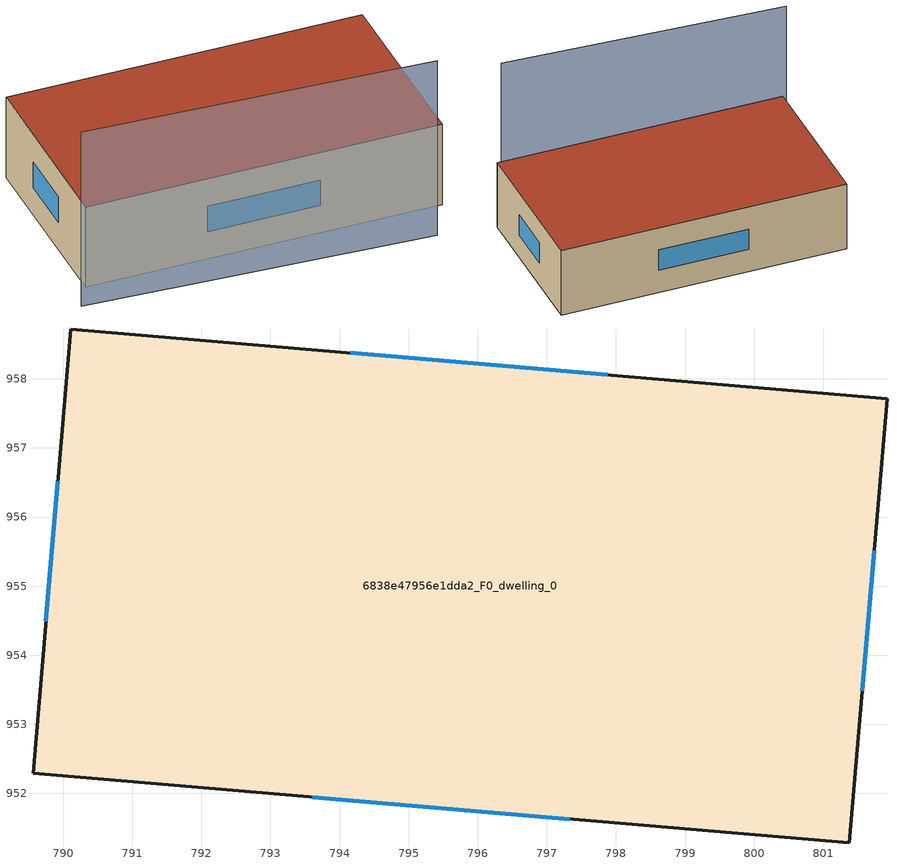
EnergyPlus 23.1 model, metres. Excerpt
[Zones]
6838e47956e1dda2_F0_dwelling_0
 floor ground (EU_floor_Construction): 801.92,957.71 801.38,951.29 789.57,952.29 790.11,958.72 z0
 wall outside (EU_wall_Construction): 801.38,951.29 801.92,957.71 790.11,958.72 789.57,952.29 801.38,951.29 z0:3
 window (EU_Window_Construction): 801.56,953.49 801.73,955.51 / 793.61,951.95 797.33,951.63 / 789.92,956.52 789.75,954.49 / 797.88,958.06 794.15,958.37 z1.03:1.97
 roof outside (EU_roof_Construction): 801.38,951.29 801.92,957.71 790.11,958.72 789.57,952.29 z3
shading: 788.97,951.43 800.49,949.88 z0:6.5
[Building]
EU S2 Campaign: North Axis=0; Terrain=City; Solar Distribution=FullExterior
[Site:Location]
Cape.Town.Intl.AP: Latitude=-33.965; Longitude=18.602; Time Zone=2; Elevation=46
[SizingPeriod:WeatherFileDays]
AnnualSizingPeriod: Begin Month=1; Begin Day of Month=1; End Month=12; End Day of Month=31; Day of Week for Start Day=Monday; Use Weather File Daylight Saving Period=No; Use Weather File Rain and Snow Indicators=No
[MATERIAL]
EU_InternalMass_Material: Roughness=MediumRough; Thickness=0.1; Conductivity=1; Density=1800; Specific Heat=900; Thermal Absorptance=0.9; Solar Absorptance=0.7; Visible Absorptance=0.7
[MATERIAL:NOMASS] Roughness=MediumRough; Thermal Absorptance=0.9; Solar Absorptance=0.7; Visible Absorptance=0.7
Name | Thermal Resistance
EU_wall_NoMass | 0.493876
EU_roof_NoMass | 0.449382
EU_floor_NoMass | 1.25
[WINDOWMATERIAL:SIMPLEGLAZINGSYSTEM]
EU_Window_SimpleGlazing: UFactor=4.4; Solar Heat Gain Coefficient=0.85; Visible Transmittance=0.85
[CONSTRUCTION]
EU_wall_Construction: EU_wall_NoMass
EU_roof_Construction: EU_roof_NoMass
EU_floor_Construction: EU_floor_NoMass
EU_Window_Construction: EU_Window_SimpleGlazing
EU_InternalMass_Construction: EU_InternalMass_Material
[ZONE]
6838e47956e1dda2_F0_dwelling_0: Type=1; Multiplier=1; Ceiling Height=autocalculate; Volume=229.389; Floor Area=autocalculate; Part of Total Floor Area=Yes
[INTERNALMASS]
6838e47956e1dda2_F0_dwelling_0_EU_InternalMass: Construction=EU_InternalMass_Construction; Zone or ZoneList=6838e47956e1dda2_F0_dwelling_0; Surface Area=76.4629
[OTHEREQUIPMENT]
EU_Step8_InternalGain_6838e47956e1dda2_F0_dwelling_0_f000: Fuel Type=Electricity; Zone or ZoneList or Space or SpaceList=6838e47956e1dda2_F0_dwelling_0; Schedule=EU_Step8_GainSchedule_6838e47956e1dda2_F0_dwelling_0_f000; Design Level Calculation Method=Watts/Area; Power per Zone Floor Area=1; Fraction Latent=0; Fraction Radiant=0; Fraction Lost=0; Carbon Dioxide Generation Rate=0; EndUse Subcategory=EU_Step8_InternalGains
[ZONEVENTILATION:DESIGNFLOWRATE]
EU_ConstantAir_6838e47956e1dda2_F0_dwelling_0: Zone or ZoneList or Space or SpaceList=6838e47956e1dda2_F0_dwelling_0; Schedule=EU_AlwaysOn; Design Flow Rate Calculation Method=AirChanges/Hour; Air Changes per Hour=0.64; Ventilation Type=Natural; Fan Pressure Rise=0; Fan Total Efficiency=1; Constant Term Coefficient=1; Temperature Term Coefficient=0; Velocity Term Coefficient=0; Velocity Squared Term Coefficient=0; Minimum Indoor Temperature=-100; Maximum Indoor Temperature=100; Delta Temperature=-100; Minimum Outdoor Temperature=-100; Maximum Outdoor Temperature=100; Maximum Wind Speed=40
[HVACTEMPLATE:THERMOSTAT]
EU_HeatOnly_6838e47956e1dda2_F0_dwelling_0: Constant Heating Setpoint=20; Constant Cooling Setpoint=50
[HVACTEMPLATE:ZONE:IDEALLOADSAIRSYSTEM]
6838e47956e1dda2_F0_dwelling_0: Template Thermostat=EU_HeatOnly_6838e47956e1dda2_F0_dwelling_0; System Availability Schedule=EU_AlwaysOn; Maximum Heating Supply Air Temperature=50; Minimum Cooling Supply Air Temperature=13; Maximum Heating Supply Air Humidity Ratio=0.0156; Minimum Cooling Supply Air Humidity Ratio=0.0077; Heating Limit=NoLimit; Cooling Limit=NoLimit; Heating Availability Schedule=EU_AlwaysOn; Cooling Availability Schedule=EU_CoolingOff; Dehumidification Control Type=ConstantSensibleHeatRatio; Cooling Sensible Heat Ratio=0.7; Dehumidification Setpoint=60; Humidification Control Type=None; Humidification Setpoint=30; Outdoor Air Method=None; Outdoor Air Flow Rate per Person=0.00944; Outdoor Air Flow Rate per Zone Floor Area=0; Outdoor Air Flow Rate per Zone=0; Demand Controlled Ventilation Type=None; Outdoor Air Economizer Type=NoEconomizer; Heat Recovery Type=None; Sensible Heat Recovery Effectiveness=0.7; Latent Heat Recovery Effectiveness=0.65
[SIZING:ZONE]
6838e47956e1dda2_F0_dwelling_0: Zone Cooling Design Supply Air Temperature Input Method=SupplyAirTemperature; Zone Cooling Design Supply Air Temperature=13; Zone Heating Design Supply Air Temperature Input Method=SupplyAirTemperature; Zone Heating Design Supply Air Temperature=50; Zone Cooling Design Supply Air Humidity Ratio=0.008; Zone Heating Design Supply Air Humidity Ratio=0.008; Cooling Design Air Flow Method=DesignDay; Cooling Design Air Flow Rate=0; Cooling Minimum Air Flow per Zone Floor Area=0.000762; Cooling Minimum Air Flow=0; Cooling Minimum Air Flow Fraction=0.2; Heating Design Air Flow Method=DesignDay; Heating Design Air Flow Rate=0; Heating Maximum Air Flow per Zone Floor Area=0.002032; Heating Maximum Air Flow=0.141576; Heating Maximum Air Flow Fraction=0.3; Account for Dedicated Outdoor Air System=No; Dedicated Outdoor Air System Control Strategy=NeutralSupplyAir; Dedicated Outdoor Air Low Setpoint Temperature for Design=autosize; Dedicated Outdoor Air High Setpoint Temperature for Design=autosize; Zone Load Sizing Method=Sensible Load Only No Latent Load; Zone Latent Cooling Design Supply Air Humidity Ratio Input Method=HumidityRatioDifference; Zone Cooling Design Supply Air Humidity Ratio Difference=0.005; Zone Latent Heating Design Supply Air Humidity Ratio Input Method=HumidityRatioDifference; Zone Humidification Design Supply Air Humidity Ratio Difference=0.005
[SCHEDULE:CONSTANT]
Name | Hourly Value
EU_AlwaysOn | 1
EU_CoolingOff | 0
[SCHEDULE:FILE]
EU_Step8_GainSchedule_6838e47956e1dda2_F0_dwelling_0_f000: File=../../schedules/6838e47956e1dda2/6838e47956e1dda2_F0_dwelling_0_f000_gain.csv; Column Number=1; Rows to Skip at Top=0; Number of Hours of Data=8760; Column Separator=Comma; Interpolate to Timestep=No; Minutes per Item=60; Adjust Schedule for Daylight Savings=Yes
